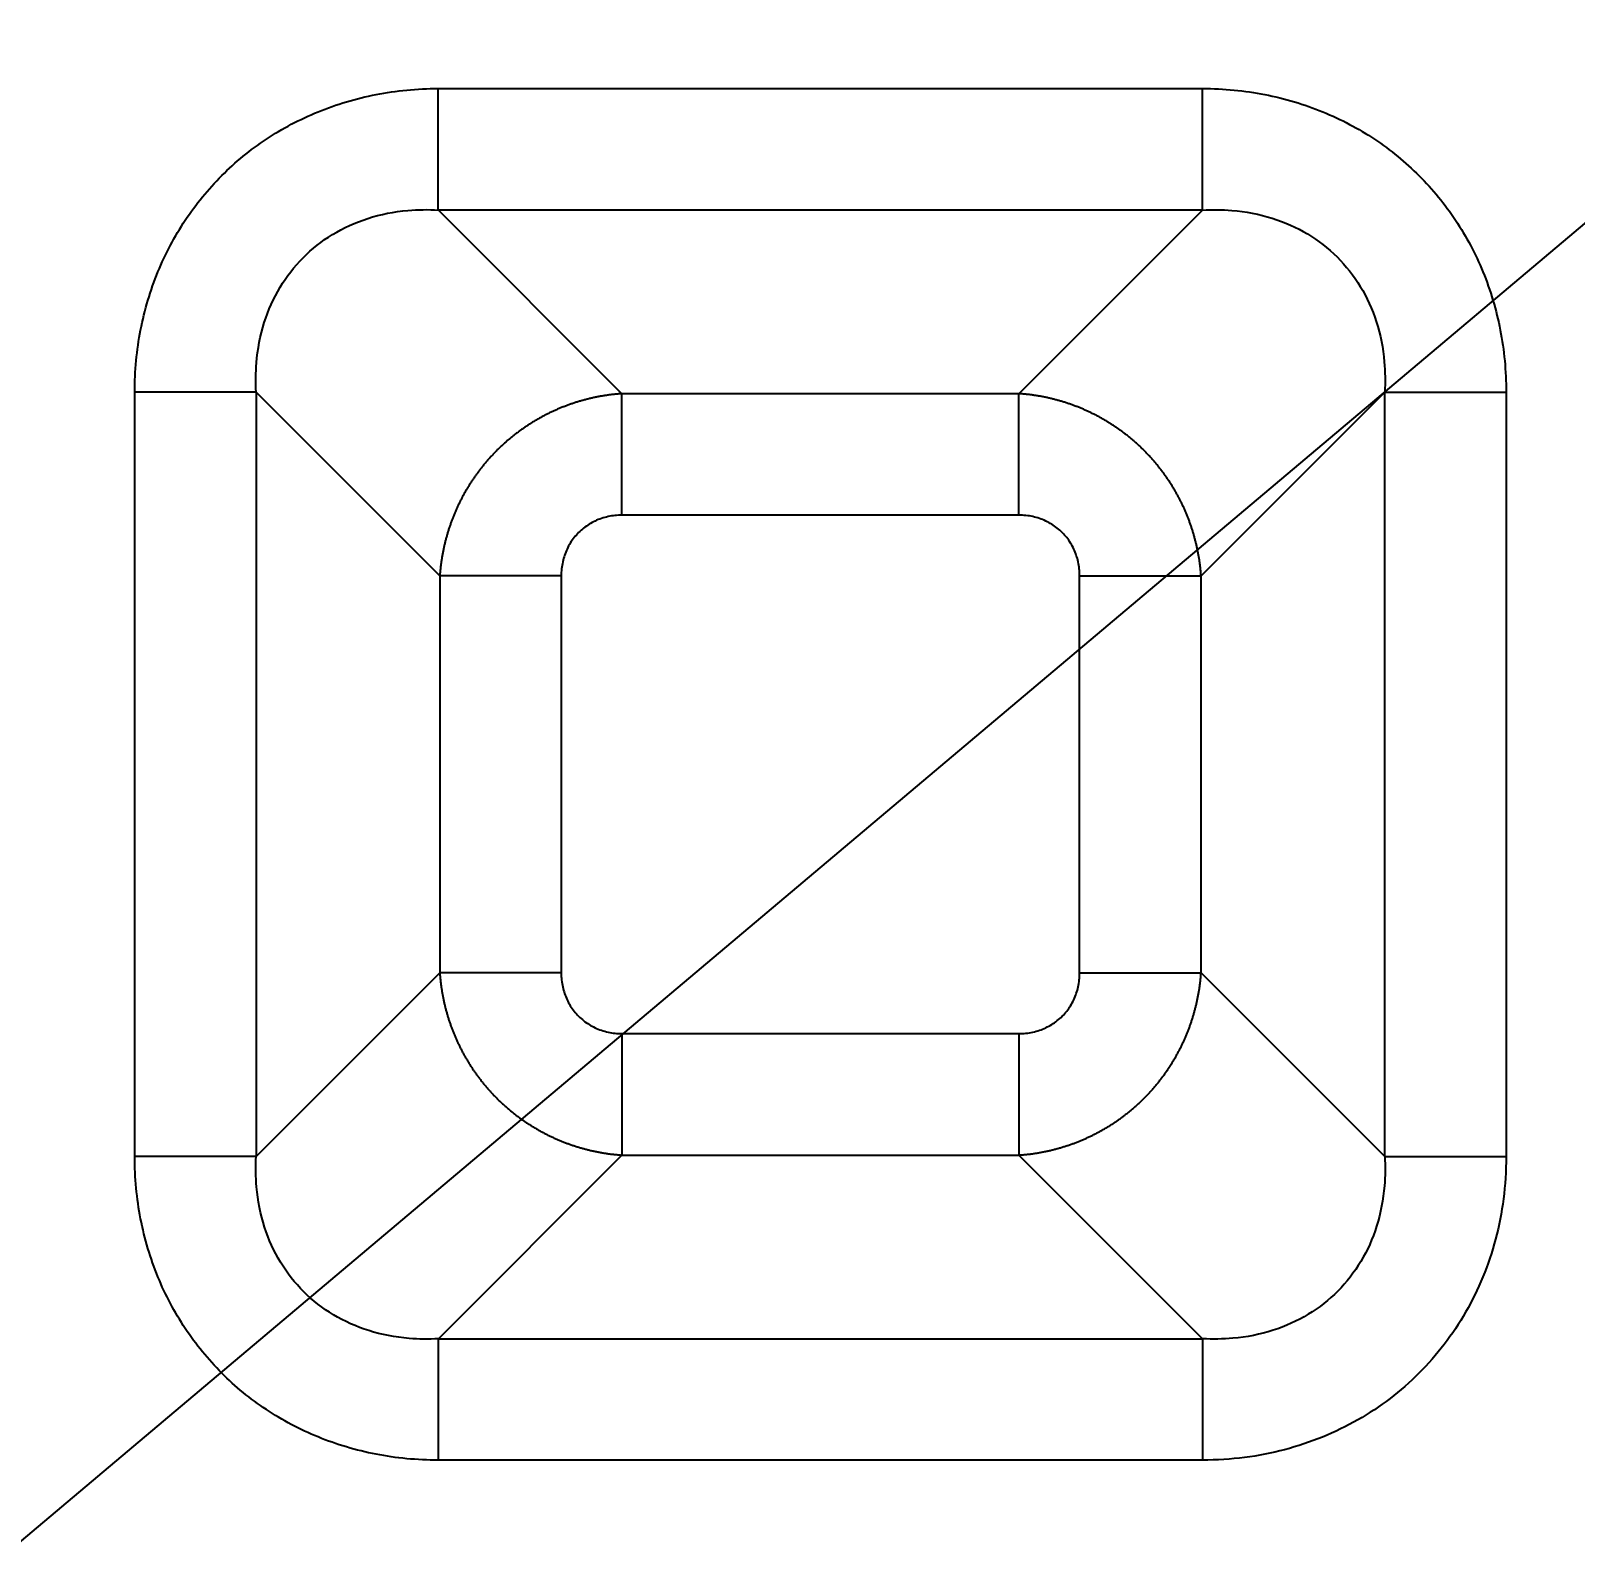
# Model space of a CAD drawing. Header units: millimetres. Extents: x -1286 to 291, y 5350 to 5880.
# Drawn here: x -1023.98 to -999.81, y 5717.81 to 5741.79 of the extents above; entities that cross this region are included whole.
import ezdxf

# ---------------------------------------------------------------- set-up
doc = ezdxf.new("R2010")
doc.units = ezdxf.units.MM
doc.layers.add('dim', color=82, linetype='Continuous', lineweight=9)
doc.layers.add('粗实线层', color=7, linetype='Continuous', lineweight=35)
doc.dimstyles.new('ISO-25', dxfattribs={"dimscale": 1.5, "dimtxt": 2.5, "dimasz": 2.5, "dimexe": 1.25, "dimexo": 0.625, "dimtad": 1, "dimtxsty": 'Standard', "dimcen": 2.5, "dimadec": 0, "dimazin": 0, "dimtfac": 1, "dimtmove": 0, "dimatfit": 3, "dimfxl": 0, "dimarcsym": 0})

# ---------------------------------------------------------------- blocks, each defined once
blk = doc.blocks.new('*D39')
at = {"layer": 'Defpoints', "color": 0, "lineweight": 18, "transparency": 16777216}
for p in [(-981.514, 5754.075), (-1136.803, 5623.235)]:
    blk.add_point(p, dxfattribs=at)
at = {"layer": 'dim', "color": 0, "lineweight": -2, "transparency": 16777216}
for p, q in [((-931.597, 5796.133), (-979.219, 5756.008)), ((-1136.803, 5623.235), (-981.514, 5754.075)), ((-1139.097, 5621.302), (-1141.391, 5619.369))]:
    blk.add_line(p, q, dxfattribs=at)
at = {"layer": 'dim', "color": 0, "lineweight": 18, "transparency": 16777216}
for points in [[(-979.542, 5756.391), (-978.897, 5755.626), (-981.514, 5754.075)], [(-1139.419, 5621.684), (-1138.775, 5620.92), (-1136.803, 5623.235)]]:
    blk.add_solid(points, dxfattribs=at)
at = {"layer": 'dim', "color": 0, "lineweight": 18, "transparency": 16777216, "insert": (-942.427, 5790.849), "char_height": 3.75, "attachment_point": 5, "rotation": 40.1161}
blk.add_mtext('∅203,06', dxfattribs=at)

msp = doc.modelspace()

# ---------------------------------------------------------------- linework, layer by layer
at = {"layer": '粗实线层', "lineweight": 25}
for p, q in [((-1017.601, 5740.892), (-1005.643, 5740.892)), ((-1005.643, 5738.991), (-1017.6, 5738.991)), ((-1014.728, 5736.118), (-1017.6, 5738.991)), ((-1008.516, 5736.118), (-1005.643, 5738.991)), ((-1022.352, 5724.183), (-1022.352, 5736.14)), ((-1020.451, 5736.14), (-1020.451, 5724.183)), ((-1017.578, 5733.267), (-1020.451, 5736.14)), ((-1008.516, 5736.118), (-1014.728, 5736.118)), ((-1002.792, 5736.14), (-1005.665, 5733.267)), ((-1002.792, 5724.183), (-1002.792, 5736.14)), ((-1000.892, 5736.14), (-1000.892, 5724.183)), ((-1008.516, 5734.218), (-1014.728, 5734.218)), ((-1017.578, 5733.267), (-1017.578, 5727.056)), ((-1015.678, 5733.267), (-1015.678, 5727.056)), ((-1007.566, 5727.056), (-1007.566, 5733.267)), ((-1005.665, 5727.056), (-1005.665, 5733.267)), ((-1020.451, 5724.183), (-1017.578, 5727.056)), ((-1005.665, 5727.056), (-1002.792, 5724.183)), ((-1014.728, 5726.106), (-1008.516, 5726.106)), ((-1014.728, 5724.205), (-1017.6, 5721.332)), ((-1014.728, 5724.205), (-1008.516, 5724.205)), ((-1008.516, 5724.205), (-1005.643, 5721.332)), ((-1017.6, 5721.332), (-1005.643, 5721.332)), ((-1005.643, 5719.432), (-1017.601, 5719.432))]:
    msp.add_line(p, q, dxfattribs=at)
for radius in [87.342, 87.216, 86.564]:
    msp.add_circle((-1053.128, 5688.655), radius, dxfattribs=at)
for centre, radius, start, end in [((-1059.158, 5688.655), 102.402, 14.30847, 151.42209), ((-1059.158, 5688.655), 102.401, 14.30847, 151.42209), ((-1059.158, 5688.655), 102.032, 6.18953, 168.43129), ((-1059.158, 5688.655), 101.531, 6.18953, 168.40811), ((-1059.158, 5688.655), 100.442, 20.91041, 168.28064), ((-1059.158, 5688.655), 100.141, 20.91041, 168.28065), ((-1059.158, 5688.655), 100.022, 21.11656, 168.26666), ((-1059.158, 5688.655), 99.521, 21.13618, 168.17064), ((-1053.128, 5688.655), 86.224, 0.08059, 89.91941), ((-1053.128, 5688.655), 85.581, 0.90297, 89.09703), ((-1053.128, 5688.655), 83.696, 2.22396, 87.77604), ((-1053.128, 5688.655), 82.706, 2.58039, 87.41961)]:
    msp.add_arc(centre, radius, start, end, dxfattribs=at)
for points in [[(-1022.352, 5736.14), (-1022.352, 5736.476), (-1022.289, 5737.123), (-1022.014, 5738.041), (-1021.584, 5738.85), (-1021.01, 5739.551), (-1020.31, 5740.124), (-1019.501, 5740.554), (-1018.582, 5740.829), (-1017.936, 5740.892), (-1017.601, 5740.892)], [(-1005.643, 5740.892), (-1005.308, 5740.892), (-1004.661, 5740.829), (-1003.743, 5740.554), (-1002.934, 5740.123), (-1002.233, 5739.55), (-1001.66, 5738.85), (-1001.229, 5738.04), (-1000.954, 5737.122), (-1000.892, 5736.475), (-1000.892, 5736.14)], [(-1014.728, 5734.218), (-1014.802, 5734.218), (-1014.947, 5734.202), (-1015.152, 5734.133), (-1015.332, 5734.021), (-1015.481, 5733.872), (-1015.593, 5733.692), (-1015.662, 5733.487), (-1015.678, 5733.342), (-1015.678, 5733.267)], [(-1007.566, 5733.267), (-1007.566, 5733.342), (-1007.581, 5733.487), (-1007.651, 5733.692), (-1007.762, 5733.872), (-1007.911, 5734.021), (-1008.092, 5734.133), (-1008.297, 5734.202), (-1008.441, 5734.218), (-1008.516, 5734.218)], [(-1015.678, 5727.056), (-1015.678, 5726.981), (-1015.662, 5726.836), (-1015.593, 5726.632), (-1015.481, 5726.451), (-1015.332, 5726.302), (-1015.152, 5726.191), (-1014.947, 5726.121), (-1014.802, 5726.106), (-1014.728, 5726.106)], [(-1008.516, 5726.106), (-1008.441, 5726.106), (-1008.297, 5726.121), (-1008.092, 5726.191), (-1007.912, 5726.302), (-1007.762, 5726.451), (-1007.651, 5726.632), (-1007.581, 5726.837), (-1007.566, 5726.981), (-1007.566, 5727.056)], [(-1017.601, 5719.432), (-1017.936, 5719.432), (-1018.583, 5719.494), (-1019.501, 5719.769), (-1020.31, 5720.2), (-1021.011, 5720.773), (-1021.584, 5721.474), (-1022.014, 5722.283), (-1022.289, 5723.201), (-1022.352, 5723.848), (-1022.352, 5724.183)], [(-1000.892, 5724.183), (-1000.892, 5723.728), (-1001.007, 5722.869), (-1001.482, 5721.715), (-1002.219, 5720.754), (-1003.18, 5720.019), (-1004.339, 5719.545), (-1005.192, 5719.432), (-1005.643, 5719.432)], [(-1001.391, 5724.183), (-1001.228, 5724.183), (-1001.06, 5724.183), (-1000.892, 5724.183)]]:
    msp.add_open_spline(points, degree=3, dxfattribs=at)
for points, weights in [([(-1017.601, 5738.991), (-1017.601, 5739.28), (-1017.601, 5740.003), (-1017.601, 5740.892)], [1.10246547664, 0.965842832662, 0.965844841149, 1.1024715021]), ([(-1014.728, 5734.218), (-1014.728, 5735.106), (-1014.728, 5735.829), (-1014.728, 5736.118)], [1.10246344043, 0.965844453474, 0.965845519864, 1.1024666396]), ([(-1002.792, 5736.14), (-1002.503, 5736.14), (-1001.78, 5736.14), (-1000.892, 5736.14)], [1.10246547664, 0.965842832662, 0.965844841149, 1.1024715021]), ([(-1007.566, 5733.267), (-1006.678, 5733.267), (-1005.954, 5733.267), (-1005.665, 5733.267)], [1.10246344043, 0.965844453474, 0.965845519864, 1.1024666396]), ([(-1015.678, 5727.056), (-1016.566, 5727.056), (-1017.289, 5727.056), (-1017.578, 5727.056)], [1.10246344043, 0.965844453474, 0.965845519864, 1.1024666396]), ([(-1008.516, 5726.106), (-1008.516, 5725.218), (-1008.516, 5724.494), (-1008.516, 5724.205)], [1.10246344043, 0.965844453474, 0.965845519864, 1.1024666396]), ([(-1020.451, 5724.183), (-1020.74, 5724.183), (-1021.464, 5724.183), (-1022.352, 5724.183)], [1.10246547664, 0.965842832662, 0.965844841149, 1.1024715021]), ([(-1005.643, 5721.332), (-1005.643, 5721.043), (-1005.643, 5720.32), (-1005.643, 5719.432)], [1.10246547664, 0.965842832662, 0.965844841149, 1.1024715021])]:
    msp.add_rational_spline(points, weights, degree=3, dxfattribs=at)
for points, knots in [([(-1005.643, 5738.991), (-1005.643, 5739.025), (-1005.643, 5739.066), (-1005.643, 5739.163), (-1005.643, 5739.219), (-1005.643, 5739.343), (-1005.643, 5739.412), (-1005.643, 5739.56), (-1005.643, 5739.64), (-1005.643, 5739.809), (-1005.643, 5739.898), (-1005.643, 5740.084), (-1005.643, 5740.18), (-1005.643, 5740.378), (-1005.643, 5740.479), (-1005.643, 5740.684), (-1005.643, 5740.788), (-1005.643, 5740.892)], [0, 0, 0, 0, 0.125, 0.125, 0.25, 0.25, 0.375, 0.375, 0.5, 0.5, 0.625, 0.625, 0.75, 0.75, 0.875, 0.875, 1, 1, 1, 1]), ([(-1020.451, 5736.14), (-1020.46, 5736.294), (-1020.457, 5736.666), (-1020.35, 5737.23), (-1020.099, 5737.792), (-1019.734, 5738.263), (-1019.266, 5738.631), (-1018.706, 5738.885), (-1018.138, 5738.997), (-1017.76, 5739.001), (-1017.6, 5738.991)], [0, 0, 0, 0, 0.097096, 0.235697, 0.368425, 0.498314, 0.628163, 0.760781, 0.899214, 1, 1, 1, 1]), ([(-1005.643, 5738.991), (-1005.489, 5739), (-1005.117, 5738.997), (-1004.553, 5738.889), (-1003.991, 5738.639), (-1003.521, 5738.274), (-1003.152, 5737.806), (-1002.899, 5737.246), (-1002.787, 5736.678), (-1002.783, 5736.3), (-1002.792, 5736.14)], [0, 0, 0, 0, 0.097096, 0.235697, 0.368425, 0.498314, 0.628163, 0.760781, 0.899214, 1, 1, 1, 1]), ([(-1020.451, 5736.14), (-1020.485, 5736.14), (-1020.526, 5736.14), (-1020.623, 5736.14), (-1020.679, 5736.14), (-1020.803, 5736.14), (-1020.872, 5736.14), (-1021.02, 5736.14), (-1021.1, 5736.14), (-1021.269, 5736.14), (-1021.358, 5736.14), (-1021.544, 5736.14), (-1021.64, 5736.14), (-1021.838, 5736.14), (-1021.939, 5736.14), (-1022.144, 5736.14), (-1022.248, 5736.14), (-1022.352, 5736.14)], [0, 0, 0, 0, 0.125, 0.125, 0.25, 0.25, 0.375, 0.375, 0.5, 0.5, 0.625, 0.625, 0.75, 0.75, 0.875, 0.875, 1, 1, 1, 1]), ([(-1014.728, 5736.118), (-1014.736, 5736.118), (-1014.754, 5736.116), (-1014.781, 5736.114), (-1014.808, 5736.112), (-1014.835, 5736.109), (-1014.861, 5736.106), (-1014.888, 5736.103), (-1014.915, 5736.1), (-1014.941, 5736.096), (-1014.968, 5736.092), (-1014.995, 5736.088), (-1015.021, 5736.084), (-1015.048, 5736.079), (-1015.075, 5736.075), (-1015.101, 5736.07), (-1015.128, 5736.064), (-1015.154, 5736.059), (-1015.181, 5736.053), (-1015.207, 5736.047), (-1015.233, 5736.041), (-1015.26, 5736.034), (-1015.286, 5736.028), (-1015.312, 5736.021), (-1015.339, 5736.014), (-1015.365, 5736.006), (-1015.391, 5735.999), (-1015.417, 5735.991), (-1015.443, 5735.983), (-1015.469, 5735.974), (-1015.495, 5735.966), (-1015.52, 5735.957), (-1015.546, 5735.948), (-1015.572, 5735.939), (-1015.597, 5735.929), (-1015.623, 5735.92), (-1015.648, 5735.91), (-1015.674, 5735.9), (-1015.699, 5735.889), (-1015.724, 5735.879), (-1015.749, 5735.868), (-1015.774, 5735.857), (-1015.799, 5735.845), (-1015.824, 5735.834), (-1015.849, 5735.822), (-1015.873, 5735.81), (-1015.898, 5735.798), (-1015.922, 5735.786), (-1015.947, 5735.773), (-1015.971, 5735.76), (-1015.995, 5735.747), (-1016.019, 5735.734), (-1016.043, 5735.72), (-1016.067, 5735.706), (-1016.091, 5735.692), (-1016.114, 5735.678), (-1016.138, 5735.664), (-1016.161, 5735.649), (-1016.184, 5735.634), (-1016.207, 5735.619), (-1016.23, 5735.604), (-1016.253, 5735.588), (-1016.276, 5735.573), (-1016.298, 5735.557), (-1016.321, 5735.541), (-1016.343, 5735.525), (-1016.365, 5735.508), (-1016.387, 5735.491), (-1016.409, 5735.474), (-1016.431, 5735.457), (-1016.452, 5735.44), (-1016.473, 5735.423), (-1016.495, 5735.405), (-1016.516, 5735.387), (-1016.537, 5735.369), (-1016.557, 5735.351), (-1016.578, 5735.332), (-1016.598, 5735.314), (-1016.618, 5735.295), (-1016.639, 5735.276), (-1016.658, 5735.257), (-1016.678, 5735.237), (-1016.698, 5735.218), (-1016.717, 5735.198), (-1016.736, 5735.178), (-1016.755, 5735.158), (-1016.774, 5735.138), (-1016.793, 5735.117), (-1016.811, 5735.097), (-1016.829, 5735.076), (-1016.847, 5735.055), (-1016.865, 5735.034), (-1016.883, 5735.013), (-1016.901, 5734.992), (-1016.918, 5734.97), (-1016.935, 5734.948), (-1016.952, 5734.927), (-1016.968, 5734.905), (-1016.985, 5734.882), (-1017.001, 5734.86), (-1017.017, 5734.838), (-1017.033, 5734.815), (-1017.049, 5734.793), (-1017.064, 5734.77), (-1017.08, 5734.747), (-1017.095, 5734.724), (-1017.109, 5734.7), (-1017.124, 5734.677), (-1017.138, 5734.654), (-1017.153, 5734.63), (-1017.167, 5734.606), (-1017.18, 5734.583), (-1017.194, 5734.559), (-1017.207, 5734.535), (-1017.22, 5734.511), (-1017.233, 5734.486), (-1017.246, 5734.462), (-1017.258, 5734.438), (-1017.27, 5734.413), (-1017.282, 5734.388), (-1017.294, 5734.364), (-1017.306, 5734.339), (-1017.317, 5734.314), (-1017.328, 5734.289), (-1017.339, 5734.264), (-1017.35, 5734.239), (-1017.36, 5734.213), (-1017.37, 5734.188), (-1017.38, 5734.162), (-1017.39, 5734.137), (-1017.399, 5734.111), (-1017.408, 5734.086), (-1017.417, 5734.06), (-1017.426, 5734.034), (-1017.435, 5734.008), (-1017.443, 5733.982), (-1017.451, 5733.956), (-1017.459, 5733.93), (-1017.466, 5733.904), (-1017.474, 5733.878), (-1017.481, 5733.852), (-1017.488, 5733.826), (-1017.495, 5733.799), (-1017.501, 5733.773), (-1017.507, 5733.747), (-1017.513, 5733.72), (-1017.519, 5733.694), (-1017.524, 5733.667), (-1017.53, 5733.641), (-1017.535, 5733.614), (-1017.539, 5733.588), (-1017.544, 5733.561), (-1017.548, 5733.535), (-1017.552, 5733.508), (-1017.556, 5733.481), (-1017.56, 5733.455), (-1017.563, 5733.428), (-1017.566, 5733.401), (-1017.569, 5733.374), (-1017.572, 5733.348), (-1017.574, 5733.321), (-1017.576, 5733.294), (-1017.578, 5733.276), (-1017.578, 5733.267)], [0, 0, 0, 0, 0.006177, 0.012354, 0.018532, 0.024711, 0.030891, 0.037071, 0.043252, 0.049434, 0.055616, 0.061799, 0.067982, 0.074166, 0.080351, 0.086537, 0.092724, 0.098912, 0.105101, 0.11129, 0.117481, 0.123672, 0.129864, 0.136058, 0.142251, 0.148446, 0.154641, 0.160838, 0.167034, 0.173232, 0.179431, 0.18563, 0.19183, 0.198031, 0.204233, 0.210436, 0.21664, 0.222845, 0.229051, 0.235259, 0.241468, 0.247678, 0.25389, 0.260103, 0.266319, 0.272535, 0.278754, 0.284973, 0.291194, 0.297416, 0.30364, 0.309864, 0.31609, 0.322316, 0.328543, 0.334772, 0.341001, 0.347231, 0.353461, 0.359693, 0.365925, 0.372158, 0.378391, 0.384625, 0.39086, 0.397095, 0.403332, 0.409568, 0.415806, 0.422044, 0.428283, 0.434523, 0.440763, 0.447004, 0.453245, 0.459486, 0.465728, 0.47197, 0.478212, 0.484455, 0.490697, 0.49694, 0.503183, 0.509425, 0.515668, 0.52191, 0.528152, 0.534393, 0.540634, 0.546875, 0.553116, 0.559355, 0.565595, 0.571833, 0.578071, 0.584309, 0.590546, 0.596782, 0.603018, 0.609253, 0.615487, 0.621721, 0.627954, 0.634187, 0.640418, 0.64665, 0.65288, 0.659109, 0.665338, 0.671565, 0.677791, 0.684017, 0.690241, 0.696464, 0.702686, 0.708906, 0.715125, 0.721342, 0.727558, 0.733772, 0.739985, 0.746196, 0.752405, 0.758614, 0.764821, 0.771027, 0.777231, 0.783435, 0.789638, 0.79584, 0.802041, 0.808241, 0.81444, 0.820639, 0.826837, 0.833033, 0.839229, 0.845424, 0.851618, 0.857812, 0.864004, 0.870196, 0.876386, 0.882575, 0.888763, 0.894951, 0.901137, 0.907322, 0.913506, 0.91969, 0.925872, 0.932054, 0.938235, 0.944415, 0.950595, 0.956774, 0.962951, 0.969128, 0.975305, 0.98148, 0.987654, 0.993828, 1, 1, 1, 1]), ([(-1005.665, 5733.267), (-1005.666, 5733.276), (-1005.667, 5733.294), (-1005.669, 5733.321), (-1005.672, 5733.348), (-1005.674, 5733.374), (-1005.677, 5733.401), (-1005.68, 5733.428), (-1005.684, 5733.455), (-1005.687, 5733.481), (-1005.691, 5733.508), (-1005.695, 5733.535), (-1005.7, 5733.561), (-1005.704, 5733.588), (-1005.709, 5733.615), (-1005.714, 5733.641), (-1005.719, 5733.668), (-1005.725, 5733.694), (-1005.73, 5733.721), (-1005.736, 5733.747), (-1005.743, 5733.773), (-1005.749, 5733.8), (-1005.756, 5733.826), (-1005.763, 5733.852), (-1005.77, 5733.878), (-1005.777, 5733.905), (-1005.785, 5733.931), (-1005.793, 5733.957), (-1005.801, 5733.983), (-1005.809, 5734.009), (-1005.818, 5734.035), (-1005.826, 5734.06), (-1005.835, 5734.086), (-1005.845, 5734.112), (-1005.854, 5734.137), (-1005.864, 5734.163), (-1005.874, 5734.188), (-1005.884, 5734.214), (-1005.894, 5734.239), (-1005.905, 5734.264), (-1005.916, 5734.289), (-1005.927, 5734.314), (-1005.938, 5734.339), (-1005.95, 5734.364), (-1005.961, 5734.389), (-1005.973, 5734.413), (-1005.986, 5734.438), (-1005.998, 5734.462), (-1006.011, 5734.487), (-1006.023, 5734.511), (-1006.037, 5734.535), (-1006.05, 5734.559), (-1006.063, 5734.583), (-1006.077, 5734.607), (-1006.091, 5734.631), (-1006.105, 5734.654), (-1006.12, 5734.678), (-1006.134, 5734.701), (-1006.149, 5734.724), (-1006.164, 5734.747), (-1006.18, 5734.77), (-1006.195, 5734.793), (-1006.211, 5734.816), (-1006.227, 5734.838), (-1006.243, 5734.861), (-1006.259, 5734.883), (-1006.275, 5734.905), (-1006.292, 5734.927), (-1006.309, 5734.949), (-1006.326, 5734.97), (-1006.343, 5734.992), (-1006.361, 5735.013), (-1006.379, 5735.035), (-1006.396, 5735.056), (-1006.415, 5735.076), (-1006.433, 5735.097), (-1006.451, 5735.118), (-1006.47, 5735.138), (-1006.489, 5735.158), (-1006.508, 5735.178), (-1006.527, 5735.198), (-1006.546, 5735.218), (-1006.566, 5735.238), (-1006.586, 5735.257), (-1006.605, 5735.276), (-1006.625, 5735.295), (-1006.646, 5735.314), (-1006.666, 5735.333), (-1006.687, 5735.351), (-1006.707, 5735.369), (-1006.728, 5735.387), (-1006.749, 5735.405), (-1006.771, 5735.423), (-1006.792, 5735.44), (-1006.813, 5735.458), (-1006.835, 5735.475), (-1006.857, 5735.492), (-1006.879, 5735.508), (-1006.901, 5735.525), (-1006.923, 5735.541), (-1006.946, 5735.557), (-1006.968, 5735.573), (-1006.991, 5735.589), (-1007.014, 5735.604), (-1007.037, 5735.619), (-1007.06, 5735.634), (-1007.083, 5735.649), (-1007.106, 5735.664), (-1007.13, 5735.678), (-1007.153, 5735.693), (-1007.177, 5735.706), (-1007.201, 5735.72), (-1007.225, 5735.734), (-1007.249, 5735.747), (-1007.273, 5735.76), (-1007.297, 5735.773), (-1007.322, 5735.786), (-1007.346, 5735.798), (-1007.371, 5735.81), (-1007.395, 5735.822), (-1007.42, 5735.834), (-1007.445, 5735.846), (-1007.47, 5735.857), (-1007.495, 5735.868), (-1007.52, 5735.879), (-1007.545, 5735.889), (-1007.57, 5735.9), (-1007.596, 5735.91), (-1007.621, 5735.92), (-1007.647, 5735.93), (-1007.672, 5735.939), (-1007.698, 5735.948), (-1007.723, 5735.957), (-1007.749, 5735.966), (-1007.775, 5735.975), (-1007.801, 5735.983), (-1007.827, 5735.991), (-1007.853, 5735.999), (-1007.879, 5736.006), (-1007.905, 5736.014), (-1007.931, 5736.021), (-1007.958, 5736.028), (-1007.984, 5736.034), (-1008.01, 5736.041), (-1008.037, 5736.047), (-1008.063, 5736.053), (-1008.09, 5736.059), (-1008.116, 5736.064), (-1008.143, 5736.07), (-1008.169, 5736.075), (-1008.196, 5736.079), (-1008.222, 5736.084), (-1008.249, 5736.088), (-1008.276, 5736.092), (-1008.302, 5736.096), (-1008.329, 5736.1), (-1008.356, 5736.103), (-1008.382, 5736.106), (-1008.409, 5736.109), (-1008.436, 5736.112), (-1008.463, 5736.114), (-1008.489, 5736.116), (-1008.507, 5736.118), (-1008.516, 5736.118)], [0, 0, 0, 0, 0.006177, 0.012354, 0.018532, 0.024711, 0.030891, 0.037071, 0.043252, 0.049434, 0.055616, 0.061799, 0.067982, 0.074166, 0.080351, 0.086537, 0.092724, 0.098912, 0.105101, 0.11129, 0.117481, 0.123672, 0.129864, 0.136058, 0.142251, 0.148446, 0.154641, 0.160838, 0.167034, 0.173232, 0.179431, 0.18563, 0.19183, 0.198031, 0.204233, 0.210436, 0.21664, 0.222845, 0.229051, 0.235259, 0.241468, 0.247678, 0.25389, 0.260103, 0.266319, 0.272535, 0.278754, 0.284973, 0.291194, 0.297416, 0.30364, 0.309864, 0.31609, 0.322316, 0.328543, 0.334772, 0.341001, 0.347231, 0.353461, 0.359693, 0.365925, 0.372158, 0.378391, 0.384625, 0.39086, 0.397095, 0.403332, 0.409568, 0.415806, 0.422044, 0.428283, 0.434523, 0.440763, 0.447004, 0.453245, 0.459486, 0.465728, 0.47197, 0.478212, 0.484455, 0.490697, 0.49694, 0.503183, 0.509425, 0.515668, 0.52191, 0.528152, 0.534393, 0.540634, 0.546875, 0.553116, 0.559355, 0.565595, 0.571833, 0.578071, 0.584309, 0.590546, 0.596782, 0.603018, 0.609253, 0.615487, 0.621721, 0.627954, 0.634187, 0.640418, 0.64665, 0.65288, 0.659109, 0.665338, 0.671565, 0.677791, 0.684017, 0.690241, 0.696464, 0.702686, 0.708906, 0.715125, 0.721342, 0.727558, 0.733772, 0.739985, 0.746196, 0.752405, 0.758614, 0.764821, 0.771027, 0.777231, 0.783435, 0.789638, 0.79584, 0.802041, 0.808241, 0.81444, 0.820639, 0.826837, 0.833033, 0.839229, 0.845424, 0.851618, 0.857812, 0.864004, 0.870196, 0.876386, 0.882575, 0.888763, 0.894951, 0.901137, 0.907322, 0.913506, 0.91969, 0.925872, 0.932054, 0.938235, 0.944415, 0.950595, 0.956774, 0.962951, 0.969128, 0.975305, 0.98148, 0.987654, 0.993828, 1, 1, 1, 1]), ([(-1008.516, 5734.218), (-1008.516, 5734.321), (-1008.516, 5734.425), (-1008.516, 5734.63), (-1008.516, 5734.732), (-1008.516, 5734.929), (-1008.516, 5735.026), (-1008.516, 5735.211), (-1008.516, 5735.3), (-1008.516, 5735.469), (-1008.516, 5735.549), (-1008.516, 5735.698), (-1008.516, 5735.766), (-1008.516, 5735.89), (-1008.516, 5735.946), (-1008.516, 5736.043), (-1008.516, 5736.084), (-1008.516, 5736.118)], [0, 0, 0, 0, 0.125, 0.125, 0.25, 0.25, 0.375, 0.375, 0.5, 0.5, 0.625, 0.625, 0.75, 0.75, 0.875, 0.875, 1, 1, 1, 1]), ([(-1015.678, 5733.267), (-1015.782, 5733.267), (-1015.885, 5733.267), (-1016.09, 5733.267), (-1016.192, 5733.267), (-1016.389, 5733.267), (-1016.486, 5733.267), (-1016.671, 5733.267), (-1016.76, 5733.267), (-1016.929, 5733.267), (-1017.009, 5733.267), (-1017.158, 5733.267), (-1017.226, 5733.267), (-1017.35, 5733.267), (-1017.406, 5733.267), (-1017.503, 5733.267), (-1017.544, 5733.267), (-1017.578, 5733.267)], [0, 0, 0, 0, 0.125, 0.125, 0.25, 0.25, 0.375, 0.375, 0.5, 0.5, 0.625, 0.625, 0.75, 0.75, 0.875, 0.875, 1, 1, 1, 1]), ([(-1017.578, 5727.056), (-1017.578, 5727.047), (-1017.576, 5727.029), (-1017.574, 5727.002), (-1017.572, 5726.976), (-1017.569, 5726.949), (-1017.566, 5726.922), (-1017.563, 5726.895), (-1017.56, 5726.869), (-1017.556, 5726.842), (-1017.552, 5726.815), (-1017.548, 5726.789), (-1017.544, 5726.762), (-1017.539, 5726.735), (-1017.535, 5726.709), (-1017.53, 5726.682), (-1017.524, 5726.656), (-1017.519, 5726.629), (-1017.513, 5726.603), (-1017.507, 5726.576), (-1017.501, 5726.55), (-1017.495, 5726.524), (-1017.488, 5726.497), (-1017.481, 5726.471), (-1017.474, 5726.445), (-1017.466, 5726.419), (-1017.459, 5726.393), (-1017.451, 5726.367), (-1017.443, 5726.341), (-1017.435, 5726.315), (-1017.426, 5726.289), (-1017.417, 5726.263), (-1017.408, 5726.237), (-1017.399, 5726.212), (-1017.39, 5726.186), (-1017.38, 5726.161), (-1017.37, 5726.135), (-1017.36, 5726.11), (-1017.349, 5726.085), (-1017.339, 5726.059), (-1017.328, 5726.034), (-1017.317, 5726.009), (-1017.306, 5725.984), (-1017.294, 5725.959), (-1017.282, 5725.935), (-1017.27, 5725.91), (-1017.258, 5725.885), (-1017.246, 5725.861), (-1017.233, 5725.837), (-1017.22, 5725.812), (-1017.207, 5725.788), (-1017.194, 5725.764), (-1017.18, 5725.74), (-1017.166, 5725.717), (-1017.152, 5725.693), (-1017.138, 5725.669), (-1017.124, 5725.646), (-1017.109, 5725.622), (-1017.094, 5725.599), (-1017.079, 5725.576), (-1017.064, 5725.553), (-1017.049, 5725.53), (-1017.033, 5725.508), (-1017.017, 5725.485), (-1017.001, 5725.463), (-1016.985, 5725.441), (-1016.968, 5725.418), (-1016.951, 5725.396), (-1016.935, 5725.375), (-1016.917, 5725.353), (-1016.9, 5725.331), (-1016.883, 5725.31), (-1016.865, 5725.289), (-1016.847, 5725.268), (-1016.829, 5725.247), (-1016.811, 5725.226), (-1016.792, 5725.206), (-1016.774, 5725.185), (-1016.755, 5725.165), (-1016.736, 5725.145), (-1016.717, 5725.125), (-1016.697, 5725.105), (-1016.678, 5725.086), (-1016.658, 5725.066), (-1016.638, 5725.047), (-1016.618, 5725.028), (-1016.598, 5725.009), (-1016.577, 5724.991), (-1016.557, 5724.972), (-1016.536, 5724.954), (-1016.515, 5724.936), (-1016.494, 5724.918), (-1016.473, 5724.9), (-1016.452, 5724.883), (-1016.43, 5724.866), (-1016.408, 5724.849), (-1016.387, 5724.832), (-1016.365, 5724.815), (-1016.343, 5724.799), (-1016.32, 5724.782), (-1016.298, 5724.766), (-1016.275, 5724.75), (-1016.253, 5724.735), (-1016.23, 5724.719), (-1016.207, 5724.704), (-1016.184, 5724.689), (-1016.161, 5724.674), (-1016.137, 5724.659), (-1016.114, 5724.645), (-1016.09, 5724.631), (-1016.067, 5724.617), (-1016.043, 5724.603), (-1016.019, 5724.59), (-1015.995, 5724.576), (-1015.971, 5724.563), (-1015.946, 5724.55), (-1015.922, 5724.538), (-1015.898, 5724.525), (-1015.873, 5724.513), (-1015.848, 5724.501), (-1015.824, 5724.489), (-1015.799, 5724.478), (-1015.774, 5724.466), (-1015.749, 5724.455), (-1015.724, 5724.445), (-1015.699, 5724.434), (-1015.673, 5724.424), (-1015.648, 5724.413), (-1015.623, 5724.404), (-1015.597, 5724.394), (-1015.571, 5724.384), (-1015.546, 5724.375), (-1015.52, 5724.366), (-1015.494, 5724.357), (-1015.468, 5724.349), (-1015.443, 5724.341), (-1015.417, 5724.332), (-1015.391, 5724.325), (-1015.364, 5724.317), (-1015.338, 5724.31), (-1015.312, 5724.302), (-1015.286, 5724.296), (-1015.26, 5724.289), (-1015.233, 5724.282), (-1015.207, 5724.276), (-1015.18, 5724.27), (-1015.154, 5724.265), (-1015.128, 5724.259), (-1015.101, 5724.254), (-1015.074, 5724.249), (-1015.048, 5724.244), (-1015.021, 5724.24), (-1014.995, 5724.235), (-1014.968, 5724.231), (-1014.941, 5724.227), (-1014.915, 5724.224), (-1014.888, 5724.22), (-1014.861, 5724.217), (-1014.834, 5724.214), (-1014.808, 5724.212), (-1014.781, 5724.209), (-1014.754, 5724.207), (-1014.736, 5724.206), (-1014.728, 5724.205)], [0, 0, 0, 0, 0.006177, 0.012354, 0.018532, 0.024711, 0.030891, 0.037071, 0.043252, 0.049434, 0.055616, 0.061799, 0.067982, 0.074166, 0.080351, 0.086537, 0.092724, 0.098912, 0.105101, 0.11129, 0.117481, 0.123672, 0.129864, 0.136058, 0.142251, 0.148446, 0.154641, 0.160838, 0.167034, 0.173232, 0.179431, 0.18563, 0.19183, 0.198031, 0.204233, 0.210436, 0.21664, 0.222845, 0.229051, 0.235259, 0.241468, 0.247678, 0.25389, 0.260103, 0.266319, 0.272535, 0.278754, 0.284973, 0.291194, 0.297416, 0.30364, 0.309864, 0.31609, 0.322316, 0.328543, 0.334772, 0.341001, 0.347231, 0.353461, 0.359693, 0.365925, 0.372158, 0.378391, 0.384625, 0.39086, 0.397095, 0.403332, 0.409568, 0.415806, 0.422044, 0.428283, 0.434523, 0.440763, 0.447004, 0.453245, 0.459486, 0.465728, 0.47197, 0.478212, 0.484455, 0.490697, 0.49694, 0.503183, 0.509425, 0.515668, 0.52191, 0.528152, 0.534393, 0.540634, 0.546875, 0.553116, 0.559355, 0.565595, 0.571833, 0.578071, 0.584309, 0.590546, 0.596782, 0.603018, 0.609253, 0.615487, 0.621721, 0.627954, 0.634187, 0.640418, 0.64665, 0.65288, 0.659109, 0.665338, 0.671565, 0.677791, 0.684017, 0.690241, 0.696464, 0.702686, 0.708906, 0.715125, 0.721342, 0.727558, 0.733772, 0.739985, 0.746196, 0.752405, 0.758614, 0.764821, 0.771027, 0.777231, 0.783435, 0.789638, 0.79584, 0.802041, 0.808241, 0.81444, 0.820639, 0.826837, 0.833033, 0.839229, 0.845424, 0.851618, 0.857812, 0.864004, 0.870196, 0.876386, 0.882575, 0.888763, 0.894951, 0.901137, 0.907322, 0.913506, 0.91969, 0.925872, 0.932054, 0.938235, 0.944415, 0.950595, 0.956774, 0.962951, 0.969128, 0.975305, 0.98148, 0.987654, 0.993828, 1, 1, 1, 1]), ([(-1008.516, 5724.205), (-1008.507, 5724.206), (-1008.489, 5724.207), (-1008.463, 5724.209), (-1008.436, 5724.212), (-1008.409, 5724.214), (-1008.382, 5724.217), (-1008.356, 5724.22), (-1008.329, 5724.224), (-1008.302, 5724.227), (-1008.275, 5724.231), (-1008.249, 5724.235), (-1008.222, 5724.24), (-1008.196, 5724.244), (-1008.169, 5724.249), (-1008.142, 5724.254), (-1008.116, 5724.259), (-1008.089, 5724.265), (-1008.063, 5724.27), (-1008.036, 5724.276), (-1008.01, 5724.283), (-1007.984, 5724.289), (-1007.957, 5724.296), (-1007.931, 5724.303), (-1007.905, 5724.31), (-1007.879, 5724.317), (-1007.853, 5724.325), (-1007.827, 5724.333), (-1007.801, 5724.341), (-1007.775, 5724.349), (-1007.749, 5724.357), (-1007.723, 5724.366), (-1007.697, 5724.375), (-1007.672, 5724.384), (-1007.646, 5724.394), (-1007.621, 5724.404), (-1007.595, 5724.414), (-1007.57, 5724.424), (-1007.545, 5724.434), (-1007.519, 5724.445), (-1007.494, 5724.456), (-1007.469, 5724.467), (-1007.444, 5724.478), (-1007.42, 5724.489), (-1007.395, 5724.501), (-1007.37, 5724.513), (-1007.346, 5724.525), (-1007.321, 5724.538), (-1007.297, 5724.551), (-1007.273, 5724.563), (-1007.248, 5724.577), (-1007.224, 5724.59), (-1007.2, 5724.603), (-1007.177, 5724.617), (-1007.153, 5724.631), (-1007.129, 5724.645), (-1007.106, 5724.66), (-1007.083, 5724.674), (-1007.059, 5724.689), (-1007.036, 5724.704), (-1007.013, 5724.719), (-1006.991, 5724.735), (-1006.968, 5724.751), (-1006.945, 5724.766), (-1006.923, 5724.783), (-1006.901, 5724.799), (-1006.879, 5724.815), (-1006.857, 5724.832), (-1006.835, 5724.849), (-1006.813, 5724.866), (-1006.792, 5724.883), (-1006.77, 5724.901), (-1006.749, 5724.918), (-1006.728, 5724.936), (-1006.707, 5724.954), (-1006.686, 5724.973), (-1006.666, 5724.991), (-1006.645, 5725.01), (-1006.625, 5725.029), (-1006.605, 5725.048), (-1006.585, 5725.067), (-1006.565, 5725.086), (-1006.546, 5725.106), (-1006.527, 5725.125), (-1006.507, 5725.145), (-1006.488, 5725.165), (-1006.47, 5725.186), (-1006.451, 5725.206), (-1006.432, 5725.227), (-1006.414, 5725.247), (-1006.396, 5725.268), (-1006.378, 5725.289), (-1006.361, 5725.31), (-1006.343, 5725.332), (-1006.326, 5725.353), (-1006.309, 5725.375), (-1006.292, 5725.397), (-1006.275, 5725.419), (-1006.259, 5725.441), (-1006.242, 5725.463), (-1006.226, 5725.486), (-1006.21, 5725.508), (-1006.195, 5725.531), (-1006.179, 5725.554), (-1006.164, 5725.577), (-1006.149, 5725.6), (-1006.134, 5725.623), (-1006.12, 5725.646), (-1006.105, 5725.67), (-1006.091, 5725.693), (-1006.077, 5725.717), (-1006.063, 5725.741), (-1006.05, 5725.765), (-1006.036, 5725.789), (-1006.023, 5725.813), (-1006.01, 5725.837), (-1005.998, 5725.861), (-1005.985, 5725.886), (-1005.973, 5725.91), (-1005.961, 5725.935), (-1005.949, 5725.96), (-1005.938, 5725.985), (-1005.927, 5726.01), (-1005.916, 5726.035), (-1005.905, 5726.06), (-1005.894, 5726.085), (-1005.884, 5726.11), (-1005.874, 5726.136), (-1005.864, 5726.161), (-1005.854, 5726.186), (-1005.844, 5726.212), (-1005.835, 5726.238), (-1005.826, 5726.263), (-1005.817, 5726.289), (-1005.809, 5726.315), (-1005.801, 5726.341), (-1005.793, 5726.367), (-1005.785, 5726.393), (-1005.777, 5726.419), (-1005.77, 5726.445), (-1005.763, 5726.471), (-1005.756, 5726.498), (-1005.749, 5726.524), (-1005.743, 5726.55), (-1005.736, 5726.577), (-1005.73, 5726.603), (-1005.725, 5726.629), (-1005.719, 5726.656), (-1005.714, 5726.682), (-1005.709, 5726.709), (-1005.704, 5726.736), (-1005.7, 5726.762), (-1005.695, 5726.789), (-1005.691, 5726.815), (-1005.687, 5726.842), (-1005.684, 5726.869), (-1005.68, 5726.896), (-1005.677, 5726.922), (-1005.674, 5726.949), (-1005.672, 5726.976), (-1005.669, 5727.002), (-1005.667, 5727.029), (-1005.666, 5727.047), (-1005.665, 5727.056)], [0, 0, 0, 0, 0.006177, 0.012354, 0.018532, 0.024711, 0.030891, 0.037071, 0.043252, 0.049434, 0.055616, 0.061799, 0.067982, 0.074166, 0.080351, 0.086537, 0.092724, 0.098912, 0.105101, 0.11129, 0.117481, 0.123672, 0.129864, 0.136058, 0.142251, 0.148446, 0.154641, 0.160838, 0.167034, 0.173232, 0.179431, 0.18563, 0.19183, 0.198031, 0.204233, 0.210436, 0.21664, 0.222845, 0.229051, 0.235259, 0.241468, 0.247678, 0.25389, 0.260103, 0.266319, 0.272535, 0.278754, 0.284973, 0.291194, 0.297416, 0.30364, 0.309864, 0.31609, 0.322316, 0.328543, 0.334772, 0.341001, 0.347231, 0.353461, 0.359693, 0.365925, 0.372158, 0.378391, 0.384625, 0.39086, 0.397095, 0.403332, 0.409568, 0.415806, 0.422044, 0.428283, 0.434523, 0.440763, 0.447004, 0.453245, 0.459486, 0.465728, 0.47197, 0.478212, 0.484455, 0.490697, 0.49694, 0.503183, 0.509425, 0.515668, 0.52191, 0.528152, 0.534393, 0.540634, 0.546875, 0.553116, 0.559355, 0.565595, 0.571833, 0.578071, 0.584309, 0.590546, 0.596782, 0.603018, 0.609253, 0.615487, 0.621721, 0.627954, 0.634187, 0.640418, 0.64665, 0.65288, 0.659109, 0.665338, 0.671565, 0.677791, 0.684017, 0.690241, 0.696464, 0.702686, 0.708906, 0.715125, 0.721342, 0.727558, 0.733772, 0.739985, 0.746196, 0.752405, 0.758614, 0.764821, 0.771027, 0.777231, 0.783435, 0.789638, 0.79584, 0.802041, 0.808241, 0.81444, 0.820639, 0.826837, 0.833033, 0.839229, 0.845424, 0.851618, 0.857812, 0.864004, 0.870196, 0.876386, 0.882575, 0.888763, 0.894951, 0.901137, 0.907322, 0.913506, 0.91969, 0.925872, 0.932054, 0.938235, 0.944415, 0.950595, 0.956774, 0.962951, 0.969128, 0.975305, 0.98148, 0.987654, 0.993828, 1, 1, 1, 1]), ([(-1007.566, 5727.056), (-1007.462, 5727.056), (-1007.358, 5727.056), (-1007.153, 5727.056), (-1007.052, 5727.056), (-1006.854, 5727.056), (-1006.758, 5727.056), (-1006.572, 5727.056), (-1006.483, 5727.056), (-1006.314, 5727.056), (-1006.234, 5727.056), (-1006.086, 5727.056), (-1006.017, 5727.056), (-1005.893, 5727.056), (-1005.838, 5727.056), (-1005.74, 5727.056), (-1005.699, 5727.056), (-1005.665, 5727.056)], [0, 0, 0, 0, 0.125, 0.125, 0.25, 0.25, 0.375, 0.375, 0.5, 0.5, 0.625, 0.625, 0.75, 0.75, 0.875, 0.875, 1, 1, 1, 1]), ([(-1014.728, 5726.106), (-1014.728, 5726.002), (-1014.728, 5725.898), (-1014.728, 5725.693), (-1014.728, 5725.592), (-1014.728, 5725.394), (-1014.728, 5725.298), (-1014.728, 5725.112), (-1014.728, 5725.023), (-1014.728, 5724.854), (-1014.728, 5724.774), (-1014.728, 5724.626), (-1014.728, 5724.557), (-1014.728, 5724.433), (-1014.728, 5724.377), (-1014.728, 5724.28), (-1014.728, 5724.239), (-1014.728, 5724.205)], [0, 0, 0, 0, 0.125, 0.125, 0.25, 0.25, 0.375, 0.375, 0.5, 0.5, 0.625, 0.625, 0.75, 0.75, 0.875, 0.875, 1, 1, 1, 1]), ([(-1017.6, 5721.332), (-1017.754, 5721.323), (-1018.126, 5721.326), (-1018.69, 5721.434), (-1019.252, 5721.684), (-1019.723, 5722.05), (-1020.091, 5722.518), (-1020.345, 5723.077), (-1020.457, 5723.646), (-1020.461, 5724.024), (-1020.451, 5724.183)], [0, 0, 0, 0, 0.097096, 0.235697, 0.368425, 0.498314, 0.628163, 0.760781, 0.899214, 1, 1, 1, 1]), ([(-1002.792, 5724.183), (-1002.783, 5724.029), (-1002.786, 5723.657), (-1002.894, 5723.093), (-1003.144, 5722.531), (-1003.51, 5722.06), (-1003.978, 5721.692), (-1004.538, 5721.439), (-1005.106, 5721.327), (-1005.484, 5721.323), (-1005.643, 5721.332)], [0, 0, 0, 0, 0.097096, 0.235697, 0.368425, 0.498314, 0.628163, 0.760781, 0.899214, 1, 1, 1, 1]), ([(-1002.792, 5724.183), (-1002.738, 5724.183), (-1002.665, 5724.183), (-1002.484, 5724.183), (-1002.376, 5724.183), (-1002.133, 5724.183), (-1001.998, 5724.183), (-1001.707, 5724.183), (-1001.552, 5724.183), (-1001.391, 5724.183)], [0, 0, 0, 0, 0.25, 0.25, 0.5, 0.5, 0.75, 0.75, 1, 1, 1, 1]), ([(-1017.601, 5721.332), (-1017.601, 5721.298), (-1017.601, 5721.257), (-1017.601, 5721.16), (-1017.601, 5721.104), (-1017.601, 5720.98), (-1017.601, 5720.912), (-1017.601, 5720.763), (-1017.601, 5720.683), (-1017.601, 5720.514), (-1017.601, 5720.425), (-1017.601, 5720.24), (-1017.601, 5720.143), (-1017.601, 5719.946), (-1017.601, 5719.844), (-1017.601, 5719.639), (-1017.601, 5719.536), (-1017.601, 5719.432)], [0, 0, 0, 0, 0.125, 0.125, 0.25, 0.25, 0.375, 0.375, 0.5, 0.5, 0.625, 0.625, 0.75, 0.75, 0.875, 0.875, 1, 1, 1, 1])]:
    msp.add_open_spline(points, degree=3, knots=knots, dxfattribs=at)

# ---------------------------------------------------------------- dimensions: what is measured, and where the dimension line sits
at = {"layer": 'dim', "lineweight": 18}
dim = msp.add_diameter_dim_2p(p1=(-1136.803, 5623.235), p2=(-981.514, 5754.075), dimstyle='ISO-25', override={"dimasz": 2, "dimexe": 0.49975, "dimexo": 0.49975, "dimgap": 0.49975}, dxfattribs=at)
dim.commit()
dim.dimension.update_dxf_attribs({"geometry": '*D39', "text_midpoint": (-940.534, 5788.603), "dimtype": 163})

doc.saveas('drawing.dxf')
